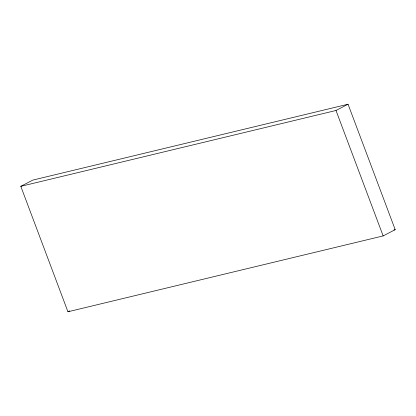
<?xml version="1.0" encoding="UTF-8"?>
<svg xmlns="http://www.w3.org/2000/svg" width="416" height="416" viewBox="0 0 416 416"><rect width="100%" height="100%" fill="white"/><g stroke="black" fill="none" stroke-linecap="round" stroke-linejoin="round"><path stroke-width="0.62" d="M20.8 186.337L32.854 180.081L348.052 104.229L395.2 229.663L383.146 235.919L67.948 311.771L20.8 186.337L336.003 110.484L348.052 104.229M67.948 311.771L69.67 310.877M393.936 229.97L395.2 229.663M336.003 110.484L383.146 235.919"/></g></svg>
